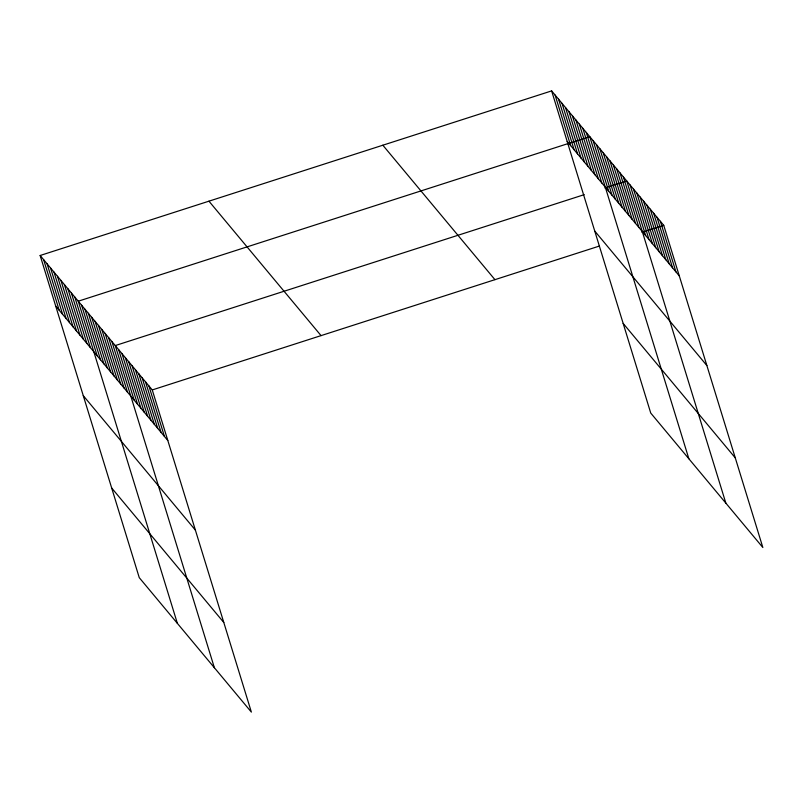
<?xml version="1.0" encoding="UTF-8"?>
<svg xmlns="http://www.w3.org/2000/svg" width="803" height="803" viewBox="0 0 803 803"><rect width="100%" height="100%" fill="white"/><g stroke="black" fill="none" stroke-linecap="round" stroke-linejoin="round"><path stroke-width="1.2" d="M40.15 255.495L152.259 389.937L251.369 712.1L139.26 577.658L40.15 255.495L551.631 90.9L663.74 225.342L762.85 547.505L650.741 413.063L551.631 90.9M584.263 194.647L115.261 345.571L214.371 667.735M604.93 188.002L626.741 180.976L725.852 503.14M152.259 389.937L599.439 246.039M641.918 232.368L663.74 225.342M567.179 141.438L679.288 275.891M594.762 231.073L706.861 365.526M623.168 323.428L735.277 457.871M382.84 145.213L494.949 279.665M208.941 201.172L321.049 335.624M55.698 306.033L167.807 440.476M83.271 395.668L195.38 530.11M111.687 488.013L223.786 622.466M660.377 221.317L675.925 271.856M657.015 217.282L672.563 267.821M653.652 213.247L669.2 263.786M650.289 209.212L665.838 259.75M646.927 205.177L662.475 255.715M643.564 201.141L659.112 251.69M640.202 197.116L655.75 247.655M636.839 193.081L652.387 243.62M633.467 189.046L649.015 239.585M630.104 185.011L645.652 235.55M623.379 176.941L638.927 227.49M620.016 172.916L635.564 223.455M616.654 168.881L632.202 219.42M613.291 164.846L628.839 215.385M609.929 160.811L625.477 211.35M606.566 156.776L622.114 207.315M603.204 152.741L618.752 203.289M599.841 148.706L615.389 199.254M596.478 144.681L612.027 195.219M593.116 140.645L608.664 191.184M688.864 458.774L589.753 136.61L78.262 301.205L177.373 623.369M586.28 132.455L601.838 182.994M582.817 128.299L598.365 178.838M579.354 124.144L594.903 174.683M575.892 119.988L591.44 170.527M572.429 115.833L587.977 166.372M568.956 111.677L584.504 162.216M565.493 107.522L581.041 158.061M562.03 103.366L577.578 153.905M558.567 99.211L574.115 149.749M555.104 95.055L570.652 145.594M148.896 385.902L164.444 436.451M145.524 381.877L161.082 432.415M142.161 377.842L157.709 428.38M138.799 373.807L154.347 424.345M135.436 369.771L150.984 420.31M132.073 365.736L147.622 416.275M128.711 361.701L144.259 412.25M125.348 357.666L140.896 408.215M121.986 353.641L137.534 404.18M118.623 349.606L134.171 400.145M111.898 341.536L127.446 392.075M108.535 337.501L124.084 388.05M105.173 333.466L120.721 384.015M101.81 329.441L117.358 379.98M98.448 325.406L113.996 375.945M95.085 321.371L110.633 371.909M91.723 317.336L107.271 367.874M88.36 313.3L103.908 363.839M84.988 309.265L100.536 359.814M81.625 305.24L97.173 355.779M74.799 297.05L90.348 347.589M71.337 292.894L86.885 343.433M67.874 288.739L83.422 339.278M64.401 284.583L79.959 335.122M60.938 280.428L76.486 330.966M57.475 276.272L73.023 326.811M54.012 272.117L69.56 322.655M50.549 267.961L66.097 318.5M47.076 263.806L62.624 314.344M43.613 259.65L59.161 310.189"/></g></svg>
